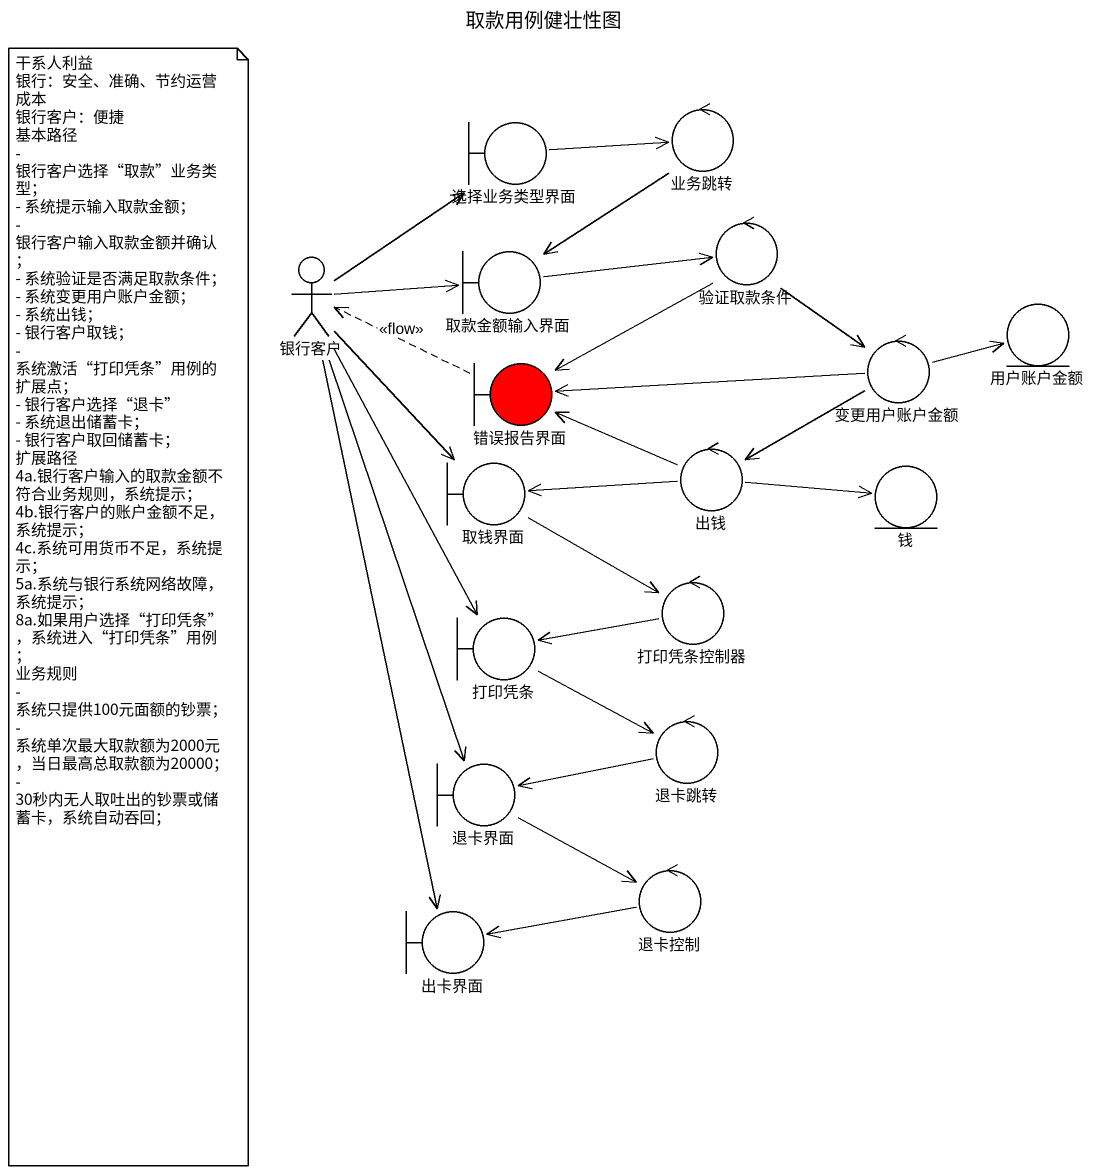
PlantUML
@startuml
title 取款用例健壮性图
boundary 选择业务类型界面
control 业务跳转
actor 银行客户
boundary 取款金额输入界面
control 验证取款条件
control 变更用户账户金额
entity 用户账户金额
boundary 错误报告界面 #FF0000
boundary 取钱界面
control 出钱
entity 钱
control 打印凭条控制器
boundary 打印凭条
control 退卡跳转
boundary 退卡界面
boundary 出卡界面
control 退卡控制
选择业务类型界面 -right-> 业务跳转
业务跳转 --> 取款金额输入界面
银行客户 -up-> 选择业务类型界面
银行客户 -right-> 取款金额输入界面
银行客户 --> 取钱界面
银行客户 --> 打印凭条
银行客户 --> 退卡界面
银行客户 --> 出卡界面
取款金额输入界面 -right-> 验证取款条件
验证取款条件 --> 变更用户账户金额
验证取款条件 --> 错误报告界面
变更用户账户金额 -right-> 用户账户金额
变更用户账户金额 -left-> 错误报告界面
变更用户账户金额 -left-> 出钱
错误报告界面 .left.> 银行客户 : <<flow>>
取钱界面 --> 打印凭条控制器
出钱 -left-> 错误报告界面
出钱 -left-> 取钱界面
出钱 -right-> 钱
打印凭条控制器 -left-> 打印凭条
打印凭条 -right-> 退卡跳转
退卡跳转 -left-> 退卡界面
退卡界面 -right-> 退卡控制
退卡控制 -left-> 出卡界面
note as N1
  干系人利益
  银行：安全、准确、节约运营成本
  银行客户：便捷
  基本路径
  - 银行客户选择“取款”业务类型；
  - 系统提示输入取款金额；
  - 银行客户输入取款金额并确认；
  - 系统验证是否满足取款条件；
  - 系统变更用户账户金额；
  - 系统出钱；
  - 银行客户取钱；
  - 系统激活“打印凭条”用例的扩展点；
  - 银行客户选择“退卡”
  - 系统退出储蓄卡；
  - 银行客户取回储蓄卡；
  扩展路径
  4a.银行客户输入的取款金额不符合业务规则，系统提示；
  4b.银行客户的账户金额不足，系统提示；
  4c.系统可用货币不足，系统提示；
  5a.系统与银行系统网络故障，系统提示；
  8a.如果用户选择“打印凭条”，系统进入“打印凭条”用例；
  业务规则
  - 系统只提供100元面额的钞票；
  - 系统单次最大取款额为2000元，当日最高总取款额为20000；
  - 30秒内无人取吐出的钞票或储蓄卡，系统自动吞回；
end note
@enduml
